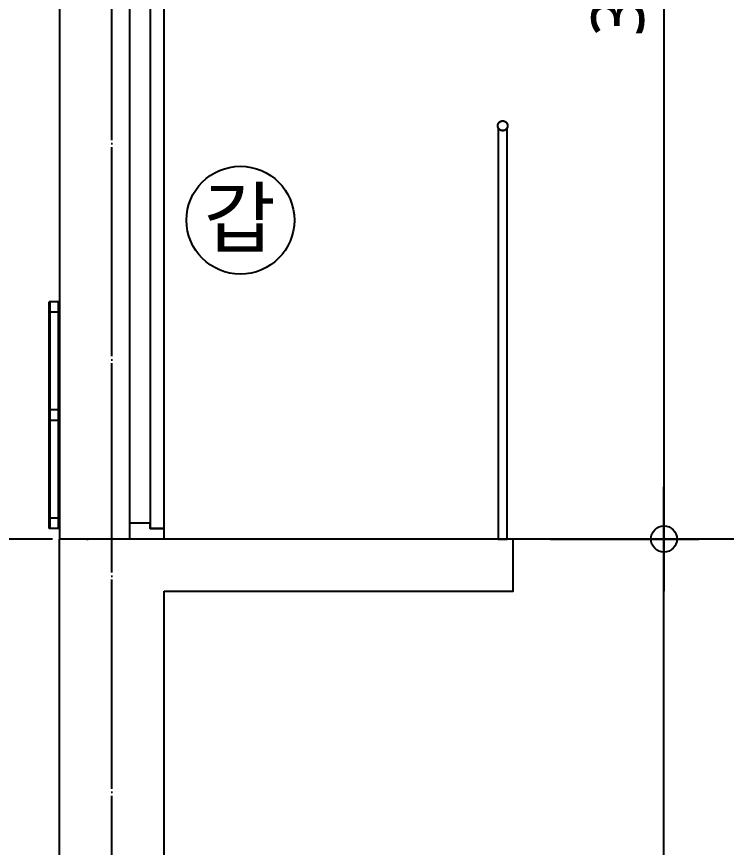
# Model space of a CAD drawing. Header units: millimetres. Extents: x 81033 to 452328, y -17390 to 42241.
# Drawn here: x 387512 to 389546, y 14000 to 16382 of the extents above; entities that cross this region are included whole.
import ezdxf
from ezdxf.enums import TextEntityAlignment as Align

# ---------------------------------------------------------------- set-up
doc = ezdxf.new("R2010")
doc.units = ezdxf.units.MM
doc.header["$LTSCALE"] = 100
doc.header["$MEASUREMENT"] = 0
doc.header["$PDSIZE"] = -10
doc.linetypes.add('CEN', pattern=[62, 60, -1, 0, -1])
doc.linetypes.add('HID', pattern=[2.5, 1.5, -1])
doc.layers.get('0').update_dxf_attribs({"linetype": 'CONTINUOUS'})
doc.layers.get('Defpoints').update_dxf_attribs({"color": 171, "linetype": 'CONTINUOUS'})
for name, color, linetype in [('A-DOOR', 4, 'CONTINUOUS'), ('CEN(ST)', 1, 'CEN'), ('CG-BEAM', 3, 'CONTINUOUS'), ('CON', 2, 'CONTINUOUS'), ('NDIM', 7, 'CONTINUOUS'), ('SASAC 도면명', 2, 'CONTINUOUS'), ('TEXT(NOTE小)', 1, 'CONTINUOUS'), ('하지철물', 5, 'CONTINUOUS')]:
    doc.layers.add(name, color=color, linetype=linetype)
doc.styles.add('CGS', font='cgse', dxfattribs={"bigfont": 'cgs'})
doc.styles.add('나눔바른고딕', font='NanumBarunGothic.ttf')
doc.dimstyles.new('NDIM 1200', dxfattribs={"dimscale": 75, "dimtxt": 3, "dimasz": 1, "dimexe": 2, "dimexo": 2, "dimgap": 1, "dimtad": 1, "dimdec": 0, "dimdsep": 46, "dimtxsty": 'CGS', "dimblk": 'DOT0', "dimcen": 1, "dimdle": 8, "dimclrd": 256, "dimclre": 256, "dimclrt": 256, "dimadec": 0, "dimazin": 0, "dimtfac": 1, "dimtdec": 0, "dimtix": 1, "dimtmove": 2, "dimatfit": 3, "dimldrblk": 'DOT0', "dimfxl": 1, "dimtolj": 1, "dimtzin": 0, "dimlwd": -1, "dimlwe": -1, "dimarcsym": 0})

# ---------------------------------------------------------------- blocks, each defined once
blk = doc.blocks.new('ELEV비상도어1')
at = {"color": 252, "linetype": 'Continuous'}
for p, q in [((162555.6, 62412), (162555.6, 63062)), ((162585.6, 63062), (162555.6, 63062)), ((162558.6, 62412), (162558.6, 63062)), ((162582.6, 62412), (162582.6, 63062)), ((162585.6, 62412), (162585.6, 63062)), ((162585.6, 63032), (162555.6, 63032)), ((162585.6, 62752), (162555.6, 62752)), ((162585.6, 62722), (162555.6, 62722)), ((162585.6, 62442), (162555.6, 62442)), ((162585.6, 62412), (162555.6, 62412))]:
    blk.add_line(p, q, dxfattribs=at)
at = {"layer": 'A-DOOR', "color": 8, "linetype": 'Continuous'}
for p, q in [((162585.6, 64182), (162585.6, 62382)), ((162785.6, 64152), (162785.6, 62412))]:
    blk.add_line(p, q, dxfattribs=at)
at = {"layer": 'A-DOOR', "linetype": 'Continuous'}
for points in [[(162855.6, 64182), (162885.6, 64182), (162885.6, 64152), (162845.6, 64152), (162845.6, 64137), (162785.6, 64137), (162785.6, 64152), (162785.6, 64182), (162805.6, 64182)], [(162855.6, 62382), (162885.6, 62382), (162885.6, 62412), (162845.6, 62412), (162845.6, 62427), (162785.6, 62427), (162785.6, 62412), (162785.6, 62382), (162805.6, 62382)]]:
    blk.add_lwpolyline(points, dxfattribs=at)
blk.add_lwpolyline([(162885.6, 64152), (162845.6, 64152), (162845.6, 62412), (162885.6, 62412)], close=True, dxfattribs=at)
blk = doc.blocks.new('DOT0')
blk.add_line((-3, 0), (3, 0))
at = {"color": 6}
blk.add_circle((0, 0), 0.75, dxfattribs=at)
blk = doc.blocks.new('*D1049')
at = {"layer": 'Defpoints', "color": 0, "ltscale": 0.4, "transparency": 16777216}
for p in [(388942.3, 14883.9), (389367.3, 14883.9), (388942.3, 8213.9)]:
    blk.add_point(p, dxfattribs=at)
at = {"layer": 'NDIM', "ltscale": 0.4, "transparency": 16777216}
for p, q in [((389042.3, 14883.9), (389467.3, 14883.9)), ((389367.3, 8263.9), (389367.3, 14833.9)), ((389042.3, 8213.9), (389467.3, 8213.9))]:
    blk.add_line(p, q, dxfattribs=at)
at = {"layer": 'NDIM', "ltscale": 0.4, "transparency": 16777216, "xscale": 50, "yscale": 50, "zscale": 50}
for p, rotation in [((389367.3, 14883.9), 90), ((389367.3, 8213.9), 270)]:
    blk.add_blockref('DOT0', p, dxfattribs=dict(at, rotation=rotation))
at = {"layer": 'NDIM', "ltscale": 0.4, "transparency": 16777216, "insert": (389235.7, 11268.5), "char_height": 150, "attachment_point": 5, "rotation": 90, "style": '나눔바른고딕'}
blk.add_mtext('\\A1;6670', dxfattribs=at)
blk = doc.blocks.new('*D1051')
at = {"layer": 'Defpoints', "color": 0, "ltscale": 0.4, "transparency": 16777216}
for p in [(388942.3, 18213.9), (388942.3, 14883.9), (389367.3, 14883.9)]:
    blk.add_point(p, dxfattribs=at)
at = {"layer": 'NDIM', "ltscale": 0.4, "transparency": 16777216}
for p, q in [((389042.3, 18213.9), (389467.3, 18213.9)), ((389367.3, 18163.9), (389367.3, 14933.9)), ((389042.3, 14883.9), (389467.3, 14883.9))]:
    blk.add_line(p, q, dxfattribs=at)
at = {"layer": 'NDIM', "ltscale": 0.4, "transparency": 16777216, "xscale": 50, "yscale": 50, "zscale": 50}
for p, rotation in [((389367.3, 18213.9), 90), ((389367.3, 14883.9), 270)]:
    blk.add_blockref('DOT0', p, dxfattribs=dict(at, rotation=rotation))
at = {"layer": 'NDIM', "ltscale": 0.4, "transparency": 16777216, "insert": (389235.7, 16548.9), "char_height": 150, "attachment_point": 5, "rotation": 90, "style": '나눔바른고딕'}
blk.add_mtext('\\A1;3330', dxfattribs=at)
blk = doc.blocks.new('갑종방화문표기')
at = {"layer": 'TEXT(NOTE小)'}
blk.add_circle((0, 0), 150, dxfattribs=at)
at = {"layer": 'TEXT(NOTE小)', "style": '나눔바른고딕'}
blk.add_text('갑', height=160.1, dxfattribs=at).set_placement((-1.8, 7), align=Align.MIDDLE_CENTER)

msp = doc.modelspace()

# ---------------------------------------------------------------- linework, layer by layer
at = {"layer": 'CEN(ST)', "ltscale": 0.1}
msp.add_line((387785.1, -3195), (387785.1, 35527.7), dxfattribs=at)
at = {"layer": 'CEN(ST)'}
msp.add_line((393815.1, 14883.9), (386987.5, 14883.9), dxfattribs=at)
at = {"layer": 'CG-BEAM', "color": 252, "elevation": 0}
msp.add_lwpolyline([(388892.6, 16060.6), (388892.6, 14883.9), (388917.6, 14883.9), (388917.6, 16060.6)], dxfattribs=at)
at = {"layer": 'CON', "ltscale": 0.1}
for p, q in [((387635.1, 10373.9), (387635.1, 14883.9)), ((387935.1, 10373.9), (387935.1, 14733.9))]:
    msp.add_line(p, q, dxfattribs=at)
at = {"layer": 'SASAC 도면명', "ltscale": 10000}
msp.add_lwpolyline([(387935.1, 14733.9), (388935.1, 14733.9), (388935.1, 14883.9), (387635.1, 14883.9)], dxfattribs=at)
at = {"layer": '하지철물', "color": 3, "linetype": 'HID', "lineweight": 20}
for radius in [15, 13]:
    msp.add_circle((388905.1, 16068.9), radius, dxfattribs=at)

# ---------------------------------------------------------------- block references
msp.add_blockref('ELEV비상도어1', (225049.5, -47498))
at = {"xscale": 1.030731055544951, "yscale": 1.030731055544951, "zscale": 1.030731055544951}
msp.add_blockref('갑종방화문표기', (388153.4, 15798.2), dxfattribs=at)

# ---------------------------------------------------------------- dimensions: what is measured, and where the dimension line sits
at = {"layer": 'NDIM', "ltscale": 0.4}
dim = msp.add_linear_dim(base=(389367.3, 14883.9), p1=(388942.3, 18213.9), p2=(388942.3, 14883.9), angle=270, dimstyle='NDIM 1200', override={"dimscale": 50, "dimtxsty": '나눔바른고딕'}, dxfattribs=at)
dim.commit()
dim.dimension.update_dxf_attribs({"geometry": '*D1051', "text_midpoint": (389235.7, 16548.9)})
dim = msp.add_linear_dim(base=(389367.3, 14883.9), p1=(388942.3, 8213.9), p2=(388942.3, 14883.9), angle=90, dimstyle='NDIM 1200', override={"dimscale": 50, "dimtxsty": '나눔바른고딕'}, dxfattribs=at)
dim.commit()
dim.dimension.update_dxf_attribs({"geometry": '*D1049', "text_midpoint": (389235.7, 11268.5), "dimtype": 160})

doc.saveas('drawing.dxf')
